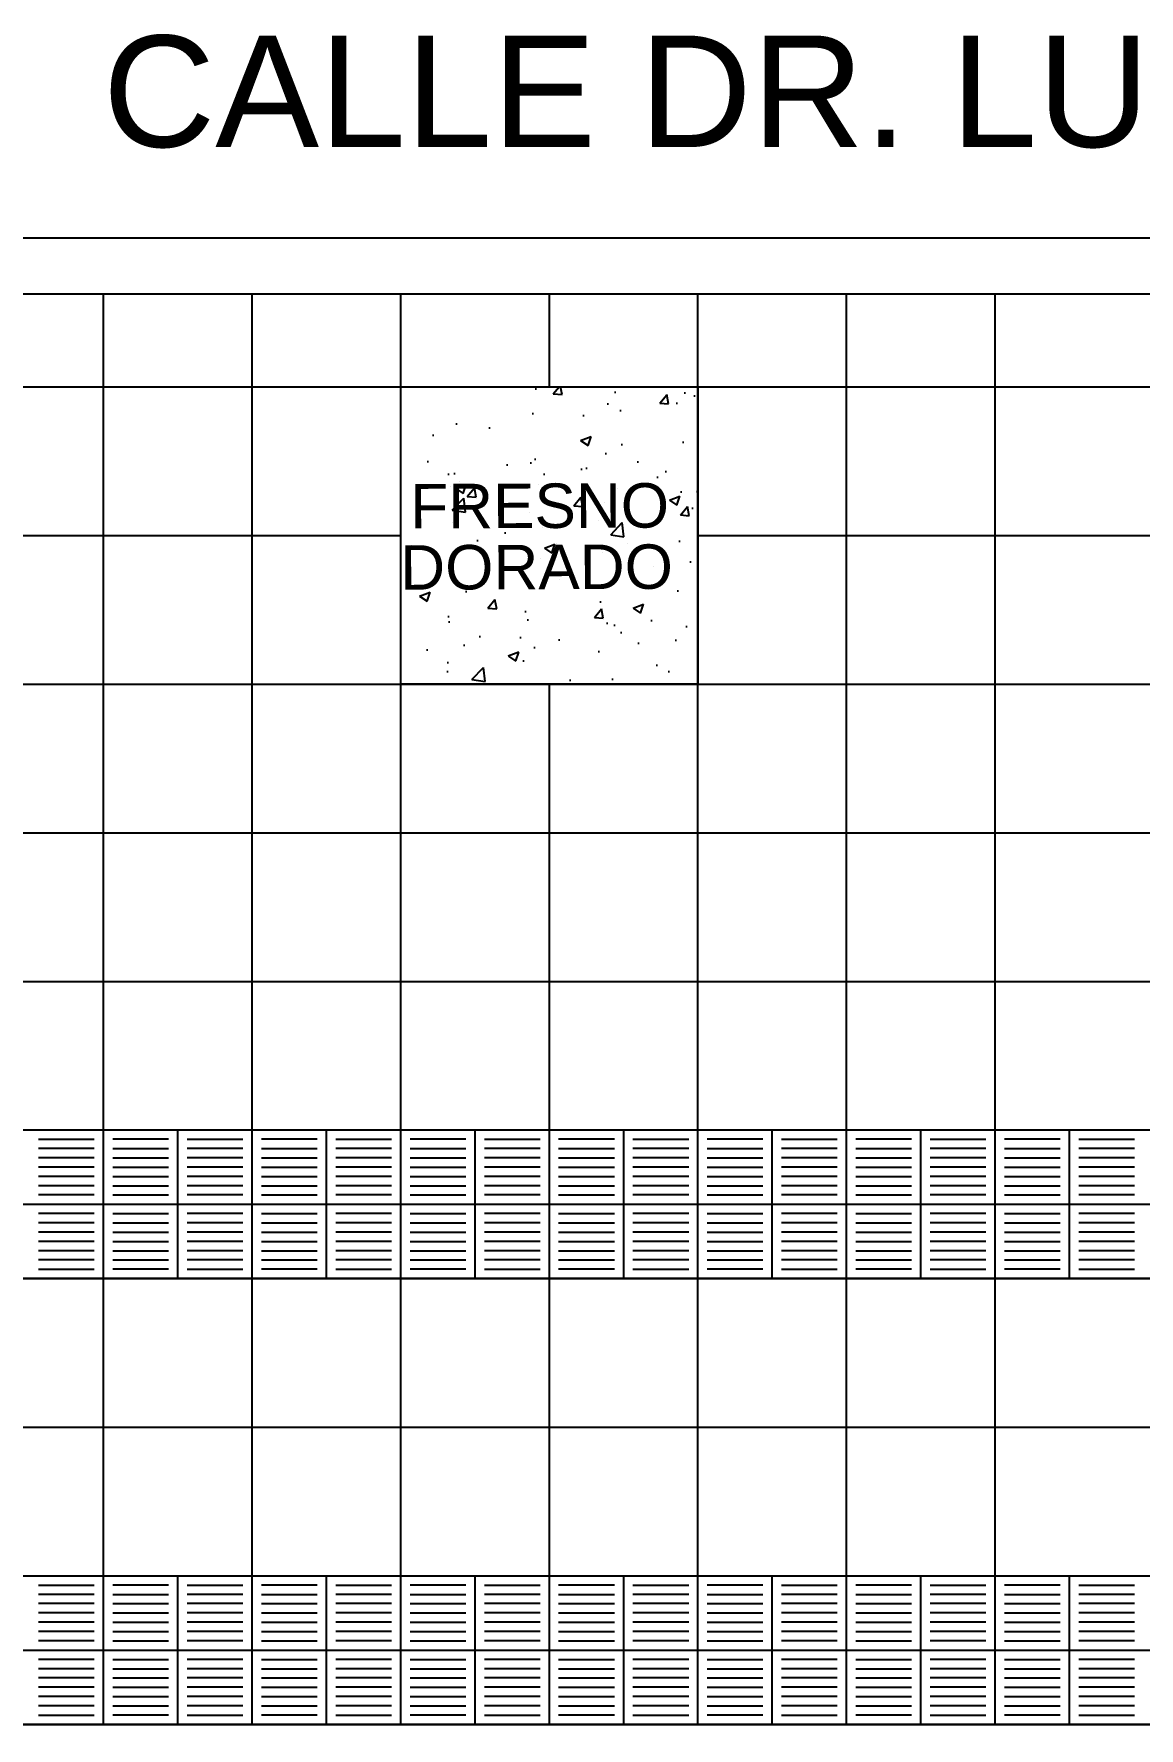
# Model space of a CAD drawing. Header units: inches. Extents: x -309 to 190, y -1585 to -1350.
# Drawn here: x -230.279 to -227.304, y -1375.298 to -1370.738 of the extents above; entities that cross this region are included whole.
import ezdxf
from ezdxf.lldxf.tags import DXFTag

# ---------------------------------------------------------------- set-up
doc = ezdxf.new("R2010")
doc.units = ezdxf.units.IN
doc.header["$MEASUREMENT"] = 0
doc.linetypes.add('CENTER2', pattern=[1.125, 0.75, -0.125, 0.125, -0.125])
doc.linetypes.add('HIDDEN', pattern=[0.375, 0.25, -0.125])
for name, color, linetype in [('10-TEXTO', 9, 'CONTINUOUS'), ('CIEGOS', 9, 'CONTINUOUS'), ('DET', 9, 'CONTINUOUS'), ('lm', 9, 'HIDDEN'), ('NO VIDENTES', 9, 'CONTINUOUS'), ('PROY', 9, 'HIDDEN2'), ('TEXTVENT', 9, 'CONTINUOUS'), ('V2', 9, 'CONTINUOUS')]:
    doc.layers.add(name, color=color, linetype=linetype)
doc.styles.add('ARIAL', font='arial.ttf', dxfattribs={"height": 0.225})
doc.styles.add('ROMANS', font='arial.ttf')
tags = doc.linetypes.add('HIDDEN2', pattern=[0.1875, 0.125, -0.0625]).pattern_tags.tags
tags[6:7] = [DXFTag(74, 4), DXFTag(75, 0), DXFTag(340, '0'), DXFTag(46, 1.0), DXFTag(50, 0.0), DXFTag(44, 0.0), DXFTag(45, 0.0)]
tags[4:5] = [DXFTag(74, 4), DXFTag(75, 0), DXFTag(340, '0'), DXFTag(46, 1.0), DXFTag(50, 0.0), DXFTag(44, 0.0), DXFTag(45, 0.0)]

msp = doc.modelspace()

# ---------------------------------------------------------------- hatches: boundary and pattern name
at = {"layer": 'PROY'}
h = msp.add_hatch(dxfattribs=at)
h.set_pattern_fill('AR-CONC', color=256, scale=0.04, style=0)
h.set_pattern_definition([(50, (-74.62743, -1554.52688), (0.28690407, -0.02510085), [0.03, -0.33]), (355, (-74.62743, -1554.52688), (-0.05550053, 0.30087685), [0.024, -0.264]), (100.45144, (-74.60353, -1554.52897), (0.23140354, 0.275776), [0.02549608, -0.28045684]), (46.1842, (-74.62743, -1554.44688), (0.42689653, -0.0662077), [0.045, -0.495]), (96.63564, (-74.59186, -1554.4524), (0.3738648, 0.38964744), [0.0382441, -0.4206855]), (351.18416, (-74.62743, -1554.44688), (0.3738648, 0.3896474), [0.036, -0.396]), (21, (-74.58743, -1554.46688), (0.23876282, -0.16104756), [0.03, -0.33]), (326, (-74.58743, -1554.46688), (0.09732613, 0.29006), [0.024, -0.264]), (71.45144, (-74.56754, -1554.4803), (0.33608895, 0.12901246), [0.02549608, -0.28045684]), (37.5, (-74.62743, -1554.52688), (0.00486394, 0.13315754), [0, -0.2608, 0, -0.268, 0, -0.265]), (7.5, (-74.62743, -1554.52688), (0.105227815, 0.157764685), [0, -0.1528, 0, -0.2548, 0, -0.101]), (327.5, (-74.71663, -1554.52688), (0.213528974, -0.00902195), [0, -0.1, 0, -0.312, 0, -0.414]), (317.5, (-74.75663, -1554.52688), (0.23327447, 0.040042), [0, -0.13, 0, -0.2072, 0, -0.294])])
h.paths.add_polyline_path([(-229.2918, -1371.6882), (-229.2918, -1372.4882), (-228.4918, -1372.4882), (-228.4918, -1371.6882)])

# ---------------------------------------------------------------- linework, layer by layer
at = {"layer": 'CIEGOS'}
for points in [[(-265.1546, -1373.6882), (-204.0052, -1373.6882)], [(-264.9889, -1374.0882), (-204.0644, -1374.0882)], [(-264.6575, -1374.8882), (-204.1827, -1374.8882)], [(-262.5318, -1375.2882), (-204.2418, -1375.2882)]]:
    msp.add_lwpolyline(points, dxfattribs=at)
at = {"layer": 'DET'}
for points in [[(-230.0918, -1375.2882), (-230.0918, -1371.4382)], [(-229.6918, -1375.2882), (-229.6918, -1371.4382)], [(-229.2918, -1375.2882), (-229.2918, -1371.4382)], [(-228.8918, -1371.6882), (-228.8918, -1371.4382)], [(-228.4918, -1375.2882), (-228.4918, -1371.4382)], [(-228.0918, -1375.2882), (-228.0918, -1371.4382)], [(-227.6918, -1375.2882), (-227.6918, -1371.4382)], [(-265.983, -1371.6882), (-203.7094, -1371.6882)], [(-236.8918, -1372.0882), (-229.2918, -1372.0882)], [(-228.4918, -1372.0882), (-211.6918, -1372.0882)], [(-265.6516, -1372.4882), (-203.8277, -1372.4882)], [(-228.8918, -1375.2882), (-228.8918, -1372.4882)], [(-265.486, -1372.8882), (-203.8883, -1372.8882)], [(-265.3203, -1373.2882), (-203.946, -1373.2882)], [(-229.8918, -1374.0882), (-229.8918, -1373.6882)], [(-229.4918, -1374.0882), (-229.4918, -1373.6882)], [(-229.0918, -1374.0882), (-229.0918, -1373.6882)], [(-228.6918, -1374.0882), (-228.6918, -1373.6882)], [(-228.2918, -1374.0882), (-228.2918, -1373.6882)], [(-227.8918, -1374.0882), (-227.8918, -1373.6882)], [(-227.4918, -1374.0882), (-227.4918, -1373.6882)], [(-265.0717, -1373.8882), (-204.0348, -1373.8882)], [(-264.8232, -1374.4882), (-204.1235, -1374.4882)], [(-229.8918, -1375.2882), (-229.8918, -1374.8882)], [(-229.4918, -1375.2882), (-229.4918, -1374.8882)], [(-229.0918, -1375.2882), (-229.0918, -1374.8882)], [(-228.6918, -1375.2882), (-228.6918, -1374.8882)], [(-228.2918, -1375.2882), (-228.2918, -1374.8882)], [(-227.8918, -1375.2882), (-227.8918, -1374.8882)], [(-227.4918, -1375.2882), (-227.4918, -1374.8882)], [(-264.5747, -1375.0882), (-204.2123, -1375.0882)]]:
    msp.add_lwpolyline(points, dxfattribs=at)
at = {"layer": 'lm', "linetype": 'CENTER2'}
msp.add_line((-268.7318, -1375.2882), (-201.8002, -1375.2882), dxfattribs=at)
msp.add_line((-268.7318, -1375.2882), (-201.8002, -1375.2882), dxfattribs=at)
at = {"layer": 'NO VIDENTES'}
for p, q in [((-230.2668, -1373.7132), (-230.1168, -1373.7132)), ((-229.9168, -1373.7132), (-230.0668, -1373.7132)), ((-229.8668, -1373.7132), (-229.7168, -1373.7132)), ((-229.5168, -1373.7132), (-229.6668, -1373.7132)), ((-229.4668, -1373.7132), (-229.3168, -1373.7132)), ((-229.1168, -1373.7132), (-229.2668, -1373.7132)), ((-229.0668, -1373.7132), (-228.9168, -1373.7132)), ((-228.7168, -1373.7132), (-228.8668, -1373.7132)), ((-228.6668, -1373.7132), (-228.5168, -1373.7132)), ((-228.3168, -1373.7132), (-228.4668, -1373.7132)), ((-228.2668, -1373.7132), (-228.1168, -1373.7132)), ((-227.9168, -1373.7132), (-228.0668, -1373.7132)), ((-227.8668, -1373.7132), (-227.7168, -1373.7132)), ((-227.5168, -1373.7132), (-227.6668, -1373.7132)), ((-227.4668, -1373.7132), (-227.3168, -1373.7132)), ((-230.1168, -1373.7382), (-230.2668, -1373.7382)), ((-230.1168, -1373.7632), (-230.2668, -1373.7632)), ((-230.0668, -1373.7382), (-229.9168, -1373.7382)), ((-230.0668, -1373.7632), (-229.9168, -1373.7632)), ((-229.7168, -1373.7382), (-229.8668, -1373.7382)), ((-229.7168, -1373.7632), (-229.8668, -1373.7632)), ((-229.6668, -1373.7382), (-229.5168, -1373.7382)), ((-229.6668, -1373.7632), (-229.5168, -1373.7632)), ((-229.3168, -1373.7382), (-229.4668, -1373.7382)), ((-229.3168, -1373.7632), (-229.4668, -1373.7632)), ((-229.2668, -1373.7382), (-229.1168, -1373.7382)), ((-229.2668, -1373.7632), (-229.1168, -1373.7632)), ((-228.9168, -1373.7382), (-229.0668, -1373.7382)), ((-228.9168, -1373.7632), (-229.0668, -1373.7632)), ((-228.8668, -1373.7382), (-228.7168, -1373.7382)), ((-228.8668, -1373.7632), (-228.7168, -1373.7632)), ((-228.5168, -1373.7382), (-228.6668, -1373.7382)), ((-228.5168, -1373.7632), (-228.6668, -1373.7632)), ((-228.4668, -1373.7382), (-228.3168, -1373.7382)), ((-228.4668, -1373.7632), (-228.3168, -1373.7632)), ((-228.1168, -1373.7382), (-228.2668, -1373.7382)), ((-228.1168, -1373.7632), (-228.2668, -1373.7632)), ((-228.0668, -1373.7382), (-227.9168, -1373.7382)), ((-228.0668, -1373.7632), (-227.9168, -1373.7632)), ((-227.7168, -1373.7382), (-227.8668, -1373.7382)), ((-227.7168, -1373.7632), (-227.8668, -1373.7632)), ((-227.6668, -1373.7382), (-227.5168, -1373.7382)), ((-227.6668, -1373.7632), (-227.5168, -1373.7632)), ((-227.3168, -1373.7382), (-227.4668, -1373.7382)), ((-227.3168, -1373.7632), (-227.4668, -1373.7632)), ((-230.1168, -1373.7882), (-230.2668, -1373.7882)), ((-230.1168, -1373.8132), (-230.2668, -1373.8132)), ((-230.0668, -1373.7882), (-229.9168, -1373.7882)), ((-230.0668, -1373.8132), (-229.9168, -1373.8132)), ((-229.7168, -1373.7882), (-229.8668, -1373.7882)), ((-229.7168, -1373.8132), (-229.8668, -1373.8132)), ((-229.6668, -1373.7882), (-229.5168, -1373.7882)), ((-229.6668, -1373.8132), (-229.5168, -1373.8132)), ((-229.3168, -1373.7882), (-229.4668, -1373.7882)), ((-229.3168, -1373.8132), (-229.4668, -1373.8132)), ((-229.2668, -1373.7882), (-229.1168, -1373.7882)), ((-229.2668, -1373.8132), (-229.1168, -1373.8132)), ((-228.9168, -1373.7882), (-229.0668, -1373.7882)), ((-228.9168, -1373.8132), (-229.0668, -1373.8132)), ((-228.8668, -1373.7882), (-228.7168, -1373.7882)), ((-228.8668, -1373.8132), (-228.7168, -1373.8132)), ((-228.5168, -1373.7882), (-228.6668, -1373.7882)), ((-228.5168, -1373.8132), (-228.6668, -1373.8132)), ((-228.4668, -1373.7882), (-228.3168, -1373.7882)), ((-228.4668, -1373.8132), (-228.3168, -1373.8132)), ((-228.1168, -1373.7882), (-228.2668, -1373.7882)), ((-228.1168, -1373.8132), (-228.2668, -1373.8132)), ((-228.0668, -1373.7882), (-227.9168, -1373.7882)), ((-228.0668, -1373.8132), (-227.9168, -1373.8132)), ((-227.7168, -1373.7882), (-227.8668, -1373.7882)), ((-227.7168, -1373.8132), (-227.8668, -1373.8132)), ((-227.6668, -1373.7882), (-227.5168, -1373.7882)), ((-227.6668, -1373.8132), (-227.5168, -1373.8132)), ((-227.3168, -1373.7882), (-227.4668, -1373.7882)), ((-227.3168, -1373.8132), (-227.4668, -1373.8132)), ((-230.1168, -1373.8382), (-230.2668, -1373.8382)), ((-230.1168, -1373.8632), (-230.2668, -1373.8632)), ((-230.0668, -1373.8382), (-229.9168, -1373.8382)), ((-230.0668, -1373.8632), (-229.9168, -1373.8632)), ((-229.7168, -1373.8382), (-229.8668, -1373.8382)), ((-229.7168, -1373.8632), (-229.8668, -1373.8632)), ((-229.6668, -1373.8382), (-229.5168, -1373.8382)), ((-229.6668, -1373.8632), (-229.5168, -1373.8632)), ((-229.3168, -1373.8382), (-229.4668, -1373.8382)), ((-229.3168, -1373.8632), (-229.4668, -1373.8632)), ((-229.2668, -1373.8382), (-229.1168, -1373.8382)), ((-229.2668, -1373.8632), (-229.1168, -1373.8632)), ((-228.9168, -1373.8382), (-229.0668, -1373.8382)), ((-228.9168, -1373.8632), (-229.0668, -1373.8632)), ((-228.8668, -1373.8382), (-228.7168, -1373.8382)), ((-228.8668, -1373.8632), (-228.7168, -1373.8632)), ((-228.5168, -1373.8382), (-228.6668, -1373.8382)), ((-228.5168, -1373.8632), (-228.6668, -1373.8632)), ((-228.4668, -1373.8382), (-228.3168, -1373.8382)), ((-228.4668, -1373.8632), (-228.3168, -1373.8632)), ((-228.1168, -1373.8382), (-228.2668, -1373.8382)), ((-228.1168, -1373.8632), (-228.2668, -1373.8632)), ((-228.0668, -1373.8382), (-227.9168, -1373.8382)), ((-228.0668, -1373.8632), (-227.9168, -1373.8632)), ((-227.7168, -1373.8382), (-227.8668, -1373.8382)), ((-227.7168, -1373.8632), (-227.8668, -1373.8632)), ((-227.6668, -1373.8382), (-227.5168, -1373.8382)), ((-227.6668, -1373.8632), (-227.5168, -1373.8632)), ((-227.3168, -1373.8382), (-227.4668, -1373.8382)), ((-227.3168, -1373.8632), (-227.4668, -1373.8632)), ((-230.1168, -1373.9132), (-230.2668, -1373.9132)), ((-230.0668, -1373.9132), (-229.9168, -1373.9132)), ((-229.7168, -1373.9132), (-229.8668, -1373.9132)), ((-229.6668, -1373.9132), (-229.5168, -1373.9132)), ((-229.3168, -1373.9132), (-229.4668, -1373.9132)), ((-229.2668, -1373.9132), (-229.1168, -1373.9132)), ((-228.9168, -1373.9132), (-229.0668, -1373.9132)), ((-228.8668, -1373.9132), (-228.7168, -1373.9132)), ((-228.5168, -1373.9132), (-228.6668, -1373.9132)), ((-228.4668, -1373.9132), (-228.3168, -1373.9132)), ((-228.1168, -1373.9132), (-228.2668, -1373.9132)), ((-228.0668, -1373.9132), (-227.9168, -1373.9132)), ((-227.7168, -1373.9132), (-227.8668, -1373.9132)), ((-227.6668, -1373.9132), (-227.5168, -1373.9132)), ((-227.3168, -1373.9132), (-227.4668, -1373.9132)), ((-230.1168, -1373.9382), (-230.2668, -1373.9382)), ((-230.0668, -1373.9382), (-229.9168, -1373.9382)), ((-229.7168, -1373.9382), (-229.8668, -1373.9382)), ((-229.6668, -1373.9382), (-229.5168, -1373.9382)), ((-229.3168, -1373.9382), (-229.4668, -1373.9382)), ((-229.2668, -1373.9382), (-229.1168, -1373.9382)), ((-228.9168, -1373.9382), (-229.0668, -1373.9382)), ((-228.8668, -1373.9382), (-228.7168, -1373.9382)), ((-228.5168, -1373.9382), (-228.6668, -1373.9382)), ((-228.4668, -1373.9382), (-228.3168, -1373.9382)), ((-228.1168, -1373.9382), (-228.2668, -1373.9382)), ((-228.0668, -1373.9382), (-227.9168, -1373.9382)), ((-227.7168, -1373.9382), (-227.8668, -1373.9382)), ((-227.6668, -1373.9382), (-227.5168, -1373.9382)), ((-227.3168, -1373.9382), (-227.4668, -1373.9382)), ((-230.1168, -1373.9632), (-230.2668, -1373.9632)), ((-230.1168, -1373.9882), (-230.2668, -1373.9882)), ((-230.0668, -1373.9632), (-229.9168, -1373.9632)), ((-230.0668, -1373.9882), (-229.9168, -1373.9882)), ((-229.7168, -1373.9632), (-229.8668, -1373.9632)), ((-229.7168, -1373.9882), (-229.8668, -1373.9882)), ((-229.6668, -1373.9632), (-229.5168, -1373.9632)), ((-229.6668, -1373.9882), (-229.5168, -1373.9882)), ((-229.3168, -1373.9632), (-229.4668, -1373.9632)), ((-229.3168, -1373.9882), (-229.4668, -1373.9882)), ((-229.2668, -1373.9632), (-229.1168, -1373.9632)), ((-229.2668, -1373.9882), (-229.1168, -1373.9882)), ((-228.9168, -1373.9632), (-229.0668, -1373.9632)), ((-228.9168, -1373.9882), (-229.0668, -1373.9882)), ((-228.8668, -1373.9632), (-228.7168, -1373.9632)), ((-228.8668, -1373.9882), (-228.7168, -1373.9882)), ((-228.5168, -1373.9632), (-228.6668, -1373.9632)), ((-228.5168, -1373.9882), (-228.6668, -1373.9882)), ((-228.4668, -1373.9632), (-228.3168, -1373.9632)), ((-228.4668, -1373.9882), (-228.3168, -1373.9882)), ((-228.1168, -1373.9632), (-228.2668, -1373.9632)), ((-228.1168, -1373.9882), (-228.2668, -1373.9882)), ((-228.0668, -1373.9632), (-227.9168, -1373.9632)), ((-228.0668, -1373.9882), (-227.9168, -1373.9882)), ((-227.7168, -1373.9632), (-227.8668, -1373.9632)), ((-227.7168, -1373.9882), (-227.8668, -1373.9882)), ((-227.6668, -1373.9632), (-227.5168, -1373.9632)), ((-227.6668, -1373.9882), (-227.5168, -1373.9882)), ((-227.3168, -1373.9632), (-227.4668, -1373.9632)), ((-227.3168, -1373.9882), (-227.4668, -1373.9882)), ((-230.1168, -1374.0132), (-230.2668, -1374.0132)), ((-230.1168, -1374.0382), (-230.2668, -1374.0382)), ((-230.0668, -1374.0132), (-229.9168, -1374.0132)), ((-230.0668, -1374.0382), (-229.9168, -1374.0382)), ((-229.7168, -1374.0132), (-229.8668, -1374.0132)), ((-229.7168, -1374.0382), (-229.8668, -1374.0382)), ((-229.6668, -1374.0132), (-229.5168, -1374.0132)), ((-229.6668, -1374.0382), (-229.5168, -1374.0382)), ((-229.3168, -1374.0132), (-229.4668, -1374.0132)), ((-229.3168, -1374.0382), (-229.4668, -1374.0382)), ((-229.2668, -1374.0132), (-229.1168, -1374.0132)), ((-229.2668, -1374.0382), (-229.1168, -1374.0382)), ((-228.9168, -1374.0132), (-229.0668, -1374.0132)), ((-228.9168, -1374.0382), (-229.0668, -1374.0382)), ((-228.8668, -1374.0132), (-228.7168, -1374.0132)), ((-228.8668, -1374.0382), (-228.7168, -1374.0382)), ((-228.5168, -1374.0132), (-228.6668, -1374.0132)), ((-228.5168, -1374.0382), (-228.6668, -1374.0382)), ((-228.4668, -1374.0132), (-228.3168, -1374.0132)), ((-228.4668, -1374.0382), (-228.3168, -1374.0382)), ((-228.1168, -1374.0132), (-228.2668, -1374.0132)), ((-228.1168, -1374.0382), (-228.2668, -1374.0382)), ((-228.0668, -1374.0132), (-227.9168, -1374.0132)), ((-228.0668, -1374.0382), (-227.9168, -1374.0382)), ((-227.7168, -1374.0132), (-227.8668, -1374.0132)), ((-227.7168, -1374.0382), (-227.8668, -1374.0382)), ((-227.6668, -1374.0132), (-227.5168, -1374.0132)), ((-227.6668, -1374.0382), (-227.5168, -1374.0382)), ((-227.3168, -1374.0132), (-227.4668, -1374.0132)), ((-227.3168, -1374.0382), (-227.4668, -1374.0382)), ((-230.2668, -1374.0632), (-230.1168, -1374.0632)), ((-229.9168, -1374.0632), (-230.0668, -1374.0632)), ((-229.8668, -1374.0632), (-229.7168, -1374.0632)), ((-229.5168, -1374.0632), (-229.6668, -1374.0632)), ((-229.4668, -1374.0632), (-229.3168, -1374.0632)), ((-229.1168, -1374.0632), (-229.2668, -1374.0632)), ((-229.0668, -1374.0632), (-228.9168, -1374.0632)), ((-228.7168, -1374.0632), (-228.8668, -1374.0632)), ((-228.6668, -1374.0632), (-228.5168, -1374.0632)), ((-228.3168, -1374.0632), (-228.4668, -1374.0632)), ((-228.2668, -1374.0632), (-228.1168, -1374.0632)), ((-227.9168, -1374.0632), (-228.0668, -1374.0632)), ((-227.8668, -1374.0632), (-227.7168, -1374.0632)), ((-227.5168, -1374.0632), (-227.6668, -1374.0632)), ((-227.4668, -1374.0632), (-227.3168, -1374.0632)), ((-230.2668, -1374.9132), (-230.1168, -1374.9132)), ((-229.9168, -1374.9132), (-230.0668, -1374.9132)), ((-229.8668, -1374.9132), (-229.7168, -1374.9132)), ((-229.5168, -1374.9132), (-229.6668, -1374.9132)), ((-229.4668, -1374.9132), (-229.3168, -1374.9132)), ((-229.1168, -1374.9132), (-229.2668, -1374.9132)), ((-229.0668, -1374.9132), (-228.9168, -1374.9132)), ((-228.7168, -1374.9132), (-228.8668, -1374.9132)), ((-228.6668, -1374.9132), (-228.5168, -1374.9132)), ((-228.3168, -1374.9132), (-228.4668, -1374.9132)), ((-228.2668, -1374.9132), (-228.1168, -1374.9132)), ((-227.9168, -1374.9132), (-228.0668, -1374.9132)), ((-227.8668, -1374.9132), (-227.7168, -1374.9132)), ((-227.5168, -1374.9132), (-227.6668, -1374.9132)), ((-227.4668, -1374.9132), (-227.3168, -1374.9132)), ((-230.1168, -1374.9382), (-230.2668, -1374.9382)), ((-230.0668, -1374.9382), (-229.9168, -1374.9382)), ((-229.7168, -1374.9382), (-229.8668, -1374.9382)), ((-229.6668, -1374.9382), (-229.5168, -1374.9382)), ((-229.3168, -1374.9382), (-229.4668, -1374.9382)), ((-229.2668, -1374.9382), (-229.1168, -1374.9382)), ((-228.9168, -1374.9382), (-229.0668, -1374.9382)), ((-228.8668, -1374.9382), (-228.7168, -1374.9382)), ((-228.5168, -1374.9382), (-228.6668, -1374.9382)), ((-228.4668, -1374.9382), (-228.3168, -1374.9382)), ((-228.1168, -1374.9382), (-228.2668, -1374.9382)), ((-228.0668, -1374.9382), (-227.9168, -1374.9382)), ((-227.7168, -1374.9382), (-227.8668, -1374.9382)), ((-227.6668, -1374.9382), (-227.5168, -1374.9382)), ((-227.3168, -1374.9382), (-227.4668, -1374.9382)), ((-230.1168, -1374.9632), (-230.2668, -1374.9632)), ((-230.1168, -1374.9882), (-230.2668, -1374.9882)), ((-230.0668, -1374.9632), (-229.9168, -1374.9632)), ((-230.0668, -1374.9882), (-229.9168, -1374.9882)), ((-229.7168, -1374.9632), (-229.8668, -1374.9632)), ((-229.7168, -1374.9882), (-229.8668, -1374.9882)), ((-229.6668, -1374.9632), (-229.5168, -1374.9632)), ((-229.6668, -1374.9882), (-229.5168, -1374.9882)), ((-229.3168, -1374.9632), (-229.4668, -1374.9632)), ((-229.3168, -1374.9882), (-229.4668, -1374.9882)), ((-229.2668, -1374.9632), (-229.1168, -1374.9632)), ((-229.2668, -1374.9882), (-229.1168, -1374.9882)), ((-228.9168, -1374.9632), (-229.0668, -1374.9632)), ((-228.9168, -1374.9882), (-229.0668, -1374.9882)), ((-228.8668, -1374.9632), (-228.7168, -1374.9632)), ((-228.8668, -1374.9882), (-228.7168, -1374.9882)), ((-228.5168, -1374.9632), (-228.6668, -1374.9632)), ((-228.5168, -1374.9882), (-228.6668, -1374.9882)), ((-228.4668, -1374.9632), (-228.3168, -1374.9632)), ((-228.4668, -1374.9882), (-228.3168, -1374.9882)), ((-228.1168, -1374.9632), (-228.2668, -1374.9632)), ((-228.1168, -1374.9882), (-228.2668, -1374.9882)), ((-228.0668, -1374.9632), (-227.9168, -1374.9632)), ((-228.0668, -1374.9882), (-227.9168, -1374.9882)), ((-227.7168, -1374.9632), (-227.8668, -1374.9632)), ((-227.7168, -1374.9882), (-227.8668, -1374.9882)), ((-227.6668, -1374.9632), (-227.5168, -1374.9632)), ((-227.6668, -1374.9882), (-227.5168, -1374.9882)), ((-227.3168, -1374.9632), (-227.4668, -1374.9632)), ((-227.3168, -1374.9882), (-227.4668, -1374.9882)), ((-230.1168, -1375.0132), (-230.2668, -1375.0132)), ((-230.1168, -1375.0382), (-230.2668, -1375.0382)), ((-230.0668, -1375.0132), (-229.9168, -1375.0132)), ((-230.0668, -1375.0382), (-229.9168, -1375.0382)), ((-229.7168, -1375.0132), (-229.8668, -1375.0132)), ((-229.7168, -1375.0382), (-229.8668, -1375.0382)), ((-229.6668, -1375.0132), (-229.5168, -1375.0132)), ((-229.6668, -1375.0382), (-229.5168, -1375.0382)), ((-229.3168, -1375.0132), (-229.4668, -1375.0132)), ((-229.3168, -1375.0382), (-229.4668, -1375.0382)), ((-229.2668, -1375.0132), (-229.1168, -1375.0132)), ((-229.2668, -1375.0382), (-229.1168, -1375.0382)), ((-228.9168, -1375.0132), (-229.0668, -1375.0132)), ((-228.9168, -1375.0382), (-229.0668, -1375.0382)), ((-228.8668, -1375.0132), (-228.7168, -1375.0132)), ((-228.8668, -1375.0382), (-228.7168, -1375.0382)), ((-228.5168, -1375.0132), (-228.6668, -1375.0132)), ((-228.5168, -1375.0382), (-228.6668, -1375.0382)), ((-228.4668, -1375.0132), (-228.3168, -1375.0132)), ((-228.4668, -1375.0382), (-228.3168, -1375.0382)), ((-228.1168, -1375.0132), (-228.2668, -1375.0132)), ((-228.1168, -1375.0382), (-228.2668, -1375.0382)), ((-228.0668, -1375.0132), (-227.9168, -1375.0132)), ((-228.0668, -1375.0382), (-227.9168, -1375.0382)), ((-227.7168, -1375.0132), (-227.8668, -1375.0132)), ((-227.7168, -1375.0382), (-227.8668, -1375.0382)), ((-227.6668, -1375.0132), (-227.5168, -1375.0132)), ((-227.6668, -1375.0382), (-227.5168, -1375.0382)), ((-227.3168, -1375.0132), (-227.4668, -1375.0132)), ((-227.3168, -1375.0382), (-227.4668, -1375.0382)), ((-230.1168, -1375.0632), (-230.2668, -1375.0632)), ((-230.0668, -1375.0632), (-229.9168, -1375.0632)), ((-229.7168, -1375.0632), (-229.8668, -1375.0632)), ((-229.6668, -1375.0632), (-229.5168, -1375.0632)), ((-229.3168, -1375.0632), (-229.4668, -1375.0632)), ((-229.2668, -1375.0632), (-229.1168, -1375.0632)), ((-228.9168, -1375.0632), (-229.0668, -1375.0632)), ((-228.8668, -1375.0632), (-228.7168, -1375.0632)), ((-228.5168, -1375.0632), (-228.6668, -1375.0632)), ((-228.4668, -1375.0632), (-228.3168, -1375.0632)), ((-228.1168, -1375.0632), (-228.2668, -1375.0632)), ((-228.0668, -1375.0632), (-227.9168, -1375.0632)), ((-227.7168, -1375.0632), (-227.8668, -1375.0632)), ((-227.6668, -1375.0632), (-227.5168, -1375.0632)), ((-227.3168, -1375.0632), (-227.4668, -1375.0632)), ((-230.1168, -1375.1132), (-230.2668, -1375.1132)), ((-230.1168, -1375.1382), (-230.2668, -1375.1382)), ((-230.0668, -1375.1132), (-229.9168, -1375.1132)), ((-230.0668, -1375.1382), (-229.9168, -1375.1382)), ((-229.7168, -1375.1132), (-229.8668, -1375.1132)), ((-229.7168, -1375.1382), (-229.8668, -1375.1382)), ((-229.6668, -1375.1132), (-229.5168, -1375.1132)), ((-229.6668, -1375.1382), (-229.5168, -1375.1382)), ((-229.3168, -1375.1132), (-229.4668, -1375.1132)), ((-229.3168, -1375.1382), (-229.4668, -1375.1382)), ((-229.2668, -1375.1132), (-229.1168, -1375.1132)), ((-229.2668, -1375.1382), (-229.1168, -1375.1382)), ((-228.9168, -1375.1132), (-229.0668, -1375.1132)), ((-228.9168, -1375.1382), (-229.0668, -1375.1382)), ((-228.8668, -1375.1132), (-228.7168, -1375.1132)), ((-228.8668, -1375.1382), (-228.7168, -1375.1382)), ((-228.5168, -1375.1132), (-228.6668, -1375.1132)), ((-228.5168, -1375.1382), (-228.6668, -1375.1382)), ((-228.4668, -1375.1132), (-228.3168, -1375.1132)), ((-228.4668, -1375.1382), (-228.3168, -1375.1382)), ((-228.1168, -1375.1132), (-228.2668, -1375.1132)), ((-228.1168, -1375.1382), (-228.2668, -1375.1382)), ((-228.0668, -1375.1132), (-227.9168, -1375.1132)), ((-228.0668, -1375.1382), (-227.9168, -1375.1382)), ((-227.7168, -1375.1132), (-227.8668, -1375.1132)), ((-227.7168, -1375.1382), (-227.8668, -1375.1382)), ((-227.6668, -1375.1132), (-227.5168, -1375.1132)), ((-227.6668, -1375.1382), (-227.5168, -1375.1382)), ((-227.3168, -1375.1132), (-227.4668, -1375.1132)), ((-227.3168, -1375.1382), (-227.4668, -1375.1382)), ((-230.1168, -1375.1632), (-230.2668, -1375.1632)), ((-230.1168, -1375.1882), (-230.2668, -1375.1882)), ((-230.0668, -1375.1632), (-229.9168, -1375.1632)), ((-230.0668, -1375.1882), (-229.9168, -1375.1882)), ((-229.7168, -1375.1632), (-229.8668, -1375.1632)), ((-229.7168, -1375.1882), (-229.8668, -1375.1882)), ((-229.6668, -1375.1632), (-229.5168, -1375.1632)), ((-229.6668, -1375.1882), (-229.5168, -1375.1882)), ((-229.3168, -1375.1632), (-229.4668, -1375.1632)), ((-229.3168, -1375.1882), (-229.4668, -1375.1882)), ((-229.2668, -1375.1632), (-229.1168, -1375.1632)), ((-229.2668, -1375.1882), (-229.1168, -1375.1882)), ((-228.9168, -1375.1632), (-229.0668, -1375.1632)), ((-228.9168, -1375.1882), (-229.0668, -1375.1882)), ((-228.8668, -1375.1632), (-228.7168, -1375.1632)), ((-228.8668, -1375.1882), (-228.7168, -1375.1882)), ((-228.5168, -1375.1632), (-228.6668, -1375.1632)), ((-228.5168, -1375.1882), (-228.6668, -1375.1882)), ((-228.4668, -1375.1632), (-228.3168, -1375.1632)), ((-228.4668, -1375.1882), (-228.3168, -1375.1882)), ((-228.1168, -1375.1632), (-228.2668, -1375.1632)), ((-228.1168, -1375.1882), (-228.2668, -1375.1882)), ((-228.0668, -1375.1632), (-227.9168, -1375.1632)), ((-228.0668, -1375.1882), (-227.9168, -1375.1882)), ((-227.7168, -1375.1632), (-227.8668, -1375.1632)), ((-227.7168, -1375.1882), (-227.8668, -1375.1882)), ((-227.6668, -1375.1632), (-227.5168, -1375.1632)), ((-227.6668, -1375.1882), (-227.5168, -1375.1882)), ((-227.3168, -1375.1632), (-227.4668, -1375.1632)), ((-227.3168, -1375.1882), (-227.4668, -1375.1882)), ((-230.1168, -1375.2132), (-230.2668, -1375.2132)), ((-230.0668, -1375.2132), (-229.9168, -1375.2132)), ((-229.7168, -1375.2132), (-229.8668, -1375.2132)), ((-229.6668, -1375.2132), (-229.5168, -1375.2132)), ((-229.3168, -1375.2132), (-229.4668, -1375.2132)), ((-229.2668, -1375.2132), (-229.1168, -1375.2132)), ((-228.9168, -1375.2132), (-229.0668, -1375.2132)), ((-228.8668, -1375.2132), (-228.7168, -1375.2132)), ((-228.5168, -1375.2132), (-228.6668, -1375.2132)), ((-228.4668, -1375.2132), (-228.3168, -1375.2132)), ((-228.1168, -1375.2132), (-228.2668, -1375.2132)), ((-228.0668, -1375.2132), (-227.9168, -1375.2132)), ((-227.7168, -1375.2132), (-227.8668, -1375.2132)), ((-227.6668, -1375.2132), (-227.5168, -1375.2132)), ((-227.3168, -1375.2132), (-227.4668, -1375.2132)), ((-230.1168, -1375.2382), (-230.2668, -1375.2382)), ((-230.2668, -1375.2632), (-230.1168, -1375.2632)), ((-230.0668, -1375.2382), (-229.9168, -1375.2382)), ((-229.9168, -1375.2632), (-230.0668, -1375.2632)), ((-229.7168, -1375.2382), (-229.8668, -1375.2382)), ((-229.8668, -1375.2632), (-229.7168, -1375.2632)), ((-229.6668, -1375.2382), (-229.5168, -1375.2382)), ((-229.5168, -1375.2632), (-229.6668, -1375.2632)), ((-229.3168, -1375.2382), (-229.4668, -1375.2382)), ((-229.4668, -1375.2632), (-229.3168, -1375.2632)), ((-229.2668, -1375.2382), (-229.1168, -1375.2382)), ((-229.1168, -1375.2632), (-229.2668, -1375.2632)), ((-228.9168, -1375.2382), (-229.0668, -1375.2382)), ((-229.0668, -1375.2632), (-228.9168, -1375.2632)), ((-228.8668, -1375.2382), (-228.7168, -1375.2382)), ((-228.7168, -1375.2632), (-228.8668, -1375.2632)), ((-228.5168, -1375.2382), (-228.6668, -1375.2382)), ((-228.6668, -1375.2632), (-228.5168, -1375.2632)), ((-228.4668, -1375.2382), (-228.3168, -1375.2382)), ((-228.3168, -1375.2632), (-228.4668, -1375.2632)), ((-228.1168, -1375.2382), (-228.2668, -1375.2382)), ((-228.2668, -1375.2632), (-228.1168, -1375.2632)), ((-228.0668, -1375.2382), (-227.9168, -1375.2382)), ((-227.9168, -1375.2632), (-228.0668, -1375.2632)), ((-227.7168, -1375.2382), (-227.8668, -1375.2382)), ((-227.8668, -1375.2632), (-227.7168, -1375.2632)), ((-227.6668, -1375.2382), (-227.5168, -1375.2382)), ((-227.5168, -1375.2632), (-227.6668, -1375.2632)), ((-227.3168, -1375.2382), (-227.4668, -1375.2382)), ((-227.4668, -1375.2632), (-227.3168, -1375.2632))]:
    msp.add_line(p, q, dxfattribs=at)
at = {"layer": 'PROY'}
for p, q in [((-216.3618, -1374.0882), (-256.3277, -1374.0882)), ((-211.7018, -1375.2882), (-262.5318, -1375.2882))]:
    msp.add_line(p, q, dxfattribs=at)
at = {"layer": 'V2'}
for points in [[(-272.7318, -1415.4082, 0.414214), (-264.7318, -1423.4082), (-172.7318, -1423.4082, 0.414214), (-164.7318, -1415.4082), (-164.7318, -1390.4819, 0.330583), (-171.8369, -1380.9101), (-202.5175, -1371.6307, 0.073558), (-204.8335, -1371.2882), (-264.7318, -1371.2882, 0.414214), (-272.7318, -1379.2882)], [(-272.5818, -1415.4082, 0.414214), (-264.7318, -1423.2582), (-172.7318, -1423.2582, 0.414214), (-164.8818, -1415.4082), (-164.8818, -1390.4819, 0.330583), (-171.8803, -1381.0537), (-202.5609, -1371.7743, 0.073558), (-204.8335, -1371.4382), (-264.7318, -1371.4382, 0.414214), (-272.5818, -1379.2882)]]:
    msp.add_lwpolyline(points, format="xyb", close=True, dxfattribs=at)
msp.add_lwpolyline([(-228.4918, -1372.4882), (-229.2918, -1372.4882), (-229.2918, -1371.6882), (-228.4918, -1371.6882)], close=True, dxfattribs=at)

# ---------------------------------------------------------------- texts
at = {"layer": '10-TEXTO', "style": 'ROMANS'}
for s, p in [('FRESNO', (-229.2661, -1372.0692)), ('DORADO', (-229.2929, -1372.2341))]:
    msp.add_text(s, height=0.1197, rotation=0.191, dxfattribs=at).set_placement(p)
at = {"layer": 'TEXTVENT', "insert": (-230.0937, -1370.7425), "char_height": 0.3, "width": 22.055144, "attachment_point": 1, "style": 'ARIAL'}
msp.add_mtext('CALLE DR. LUIS RAMON', dxfattribs=at)

doc.saveas('drawing.dxf')
